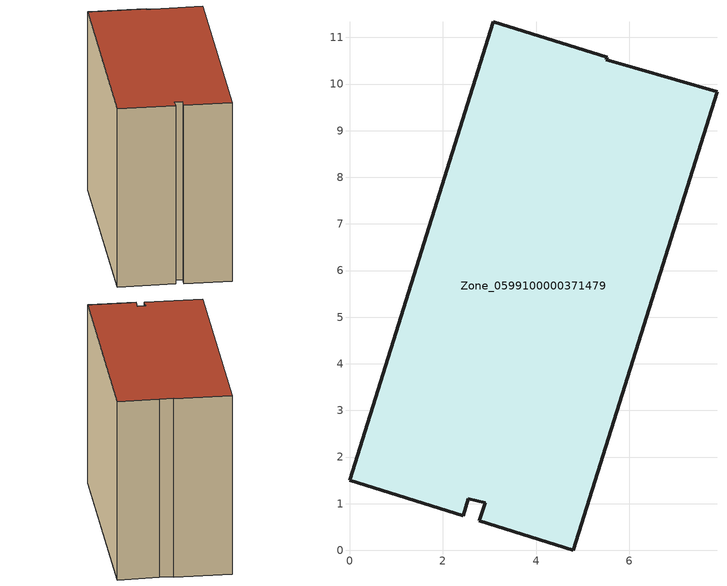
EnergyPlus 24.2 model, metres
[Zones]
Zone_0599100000371479
 floor ground (C_G): 3.08,11.34 5.53,10.57 5.51,10.52 6.11,10.34 7.88,9.84 4.8,0 2.78,0.63 2.91,1.02 2.55,1.1 2.43,0.74 0,1.5 z0
 wall outside (C_F): 3.08,11.34 0,1.5 2.43,0.74 2.55,1.1 2.91,1.02 2.78,0.63 4.8,0 7.88,9.84 6.11,10.34 5.51,10.52 5.53,10.57 3.08,11.34 z0:8.45
 roof outside (C_R): 5.53,10.57 3.08,11.34 0,1.5 2.43,0.74 2.55,1.1 2.91,1.02 2.78,0.63 4.8,0 7.88,9.84 6.11,10.34 5.51,10.52 z8.45
[BUILDING]
Pand.0599100000371479: North Axis=0; Terrain=City; Loads Convergence Tolerance Value=0.04; Temperature Convergence Tolerance Value=0.4; Solar Distribution=FullExterior; Maximum Number of Warmup Days=25; Minimum Number of Warmup Days=1
[Site:Location]
Rotterdam.The.Hague.AP_ZH_NLD Design_Conditions: Latitude=51.96; Longitude=4.45; Time Zone=1; Elevation=-4.5
[SITE:GROUNDTEMPERATURE:BUILDINGSURFACE]
18, 18, 18, 18, 18, 18, 18, 18, 18, 18, 18, 18
[MATERIAL] Thermal Absorptance=0.9; Solar Absorptance=0.7; Visible Absorptance=0.7
Name | Roughness | Thickness | Conductivity | Density | Specific Heat
G.TI.1992-2005 | MediumSmooth | 0.15 | 0.06 | 540 | 1210
F.TI.1992-2005 | Rough | 0.3 | 0.12 | 1920 | 840
R.TI.1992-2005 | MediumRough | 0.2 | 0.08 | 1500 | 1000
[CONSTRUCTION]
C_G: G.TI.1992-2005
C_F: F.TI.1992-2005
C_R: R.TI.1992-2005
[ZONE]
Zone_0599100000371479: Type=1; Multiplier=1; Ceiling Height=Autocalculate; Volume=Autocalculate; Floor Area=autocalculate; Part of Total Floor Area=Yes
[ZONEINFILTRATION:DESIGNFLOWRATE]
Infil_Zone_0599100000371479: Zone or ZoneList or Space or SpaceList=Zone_0599100000371479; Schedule=AlwaysOn; Design Flow Rate Calculation Method=Flow/Area; Flow Rate per Floor Area=0.0015; Constant Term Coefficient=1; Temperature Term Coefficient=0; Velocity Term Coefficient=0; Velocity Squared Term Coefficient=0
[HVACTEMPLATE:ZONE:IDEALLOADSAIRSYSTEM]
Zone_0599100000371479: Maximum Heating Supply Air Temperature=50; Minimum Cooling Supply Air Temperature=13; Maximum Heating Supply Air Humidity Ratio=0.0156; Minimum Cooling Supply Air Humidity Ratio=0.0077; Heating Limit=NoLimit; Cooling Limit=NoLimit; Dehumidification Control Type=ConstantSensibleHeatRatio; Cooling Sensible Heat Ratio=0.7; Dehumidification Setpoint=60; Humidification Control Type=None; Humidification Setpoint=30; Outdoor Air Method=None; Outdoor Air Flow Rate per Person=0.00944; Outdoor Air Flow Rate per Zone Floor Area=0; Outdoor Air Flow Rate per Zone=0; Demand Controlled Ventilation Type=None; Outdoor Air Economizer Type=NoEconomizer; Heat Recovery Type=None; Sensible Heat Recovery Effectiveness=0.7; Latent Heat Recovery Effectiveness=0.65
[ZONECONTROL:THERMOSTAT]
ThermostatControl_Zone_0599100000371479: Zone or ZoneList=Zone_0599100000371479; Control Type Schedule=DualSetpointControlType; Control 1=Thermostat_Zone_0599100000371479; Temperature Difference Between Cutout And Setpoint=0
[THERMOSTATSETPOINT:DUALSETPOINT]
Thermostat_Zone_0599100000371479: Heating Setpoint Temperature Schedule=HeatingSetpoint_Zone_0599100000371479; Cooling Setpoint Temperature Schedule=CoolingSetpoint_Zone_0599100000371479
[SCHEDULE:COMPACT]
HeatingSetpoint_Zone_0599100000371479: Through: 12/31, For: AllDays, Until: 24:00, 21
CoolingSetpoint_Zone_0599100000371479: Through: 12/31, For: AllDays, Until: 24:00, 24
DualSetpointControlType: Through: 12/31, For: AllDays, Until: 24:00, 4
AlwaysOn: Through: 12/31, For: AllDays, Until: 24:00, 1
